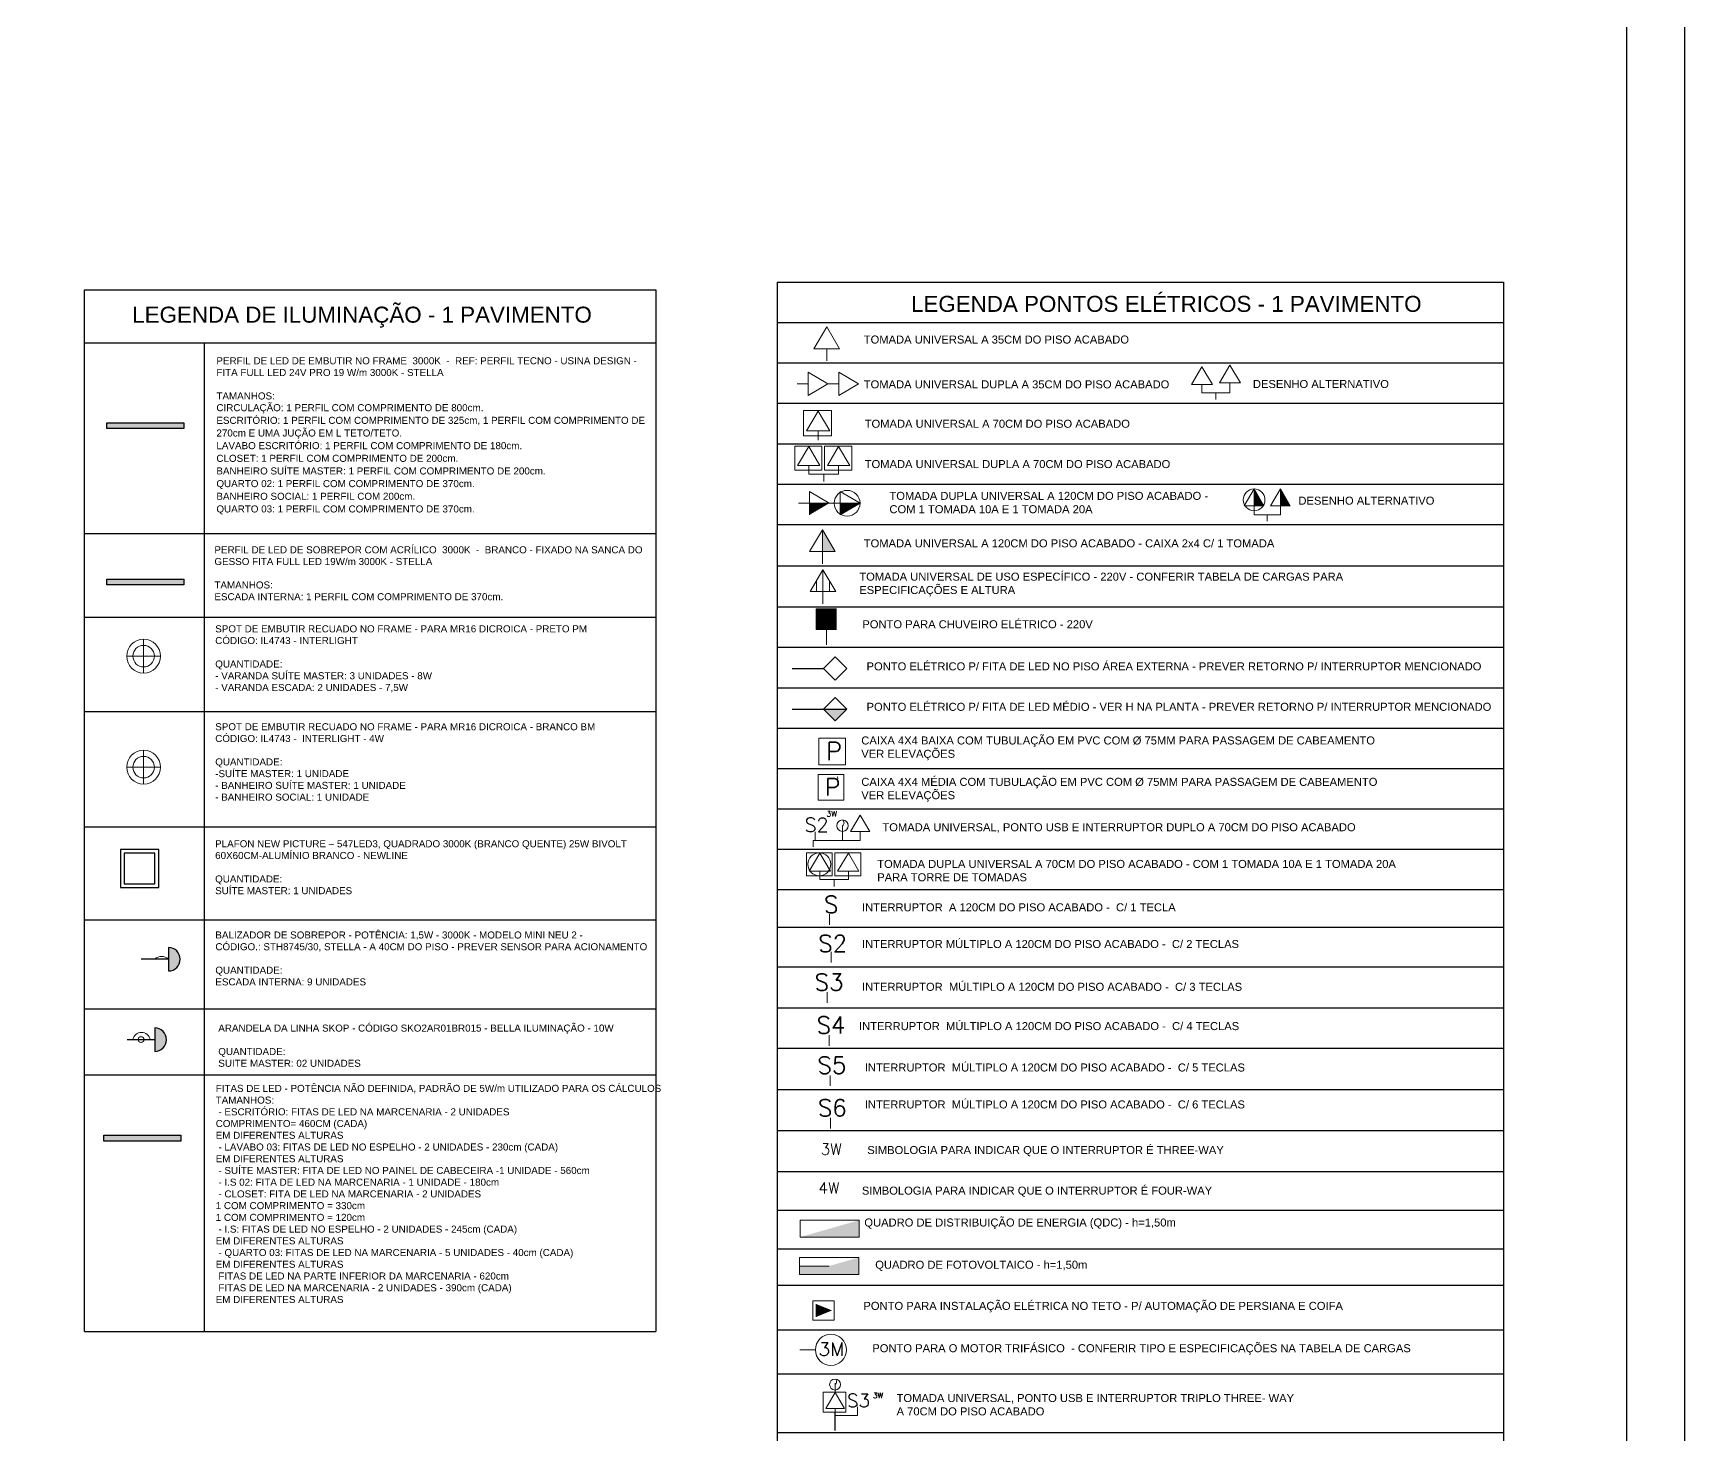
# Model space of a CAD drawing. Header units: millimetres. Extents: x 20625 to 81245, y 3427 to 18613.
# Drawn here: x 69130 to 70539, y 15731 to 16927 of the extents above; entities that cross this region are included whole.
import ezdxf

# ---------------------------------------------------------------- set-up
doc = ezdxf.new("R2010")
doc.units = ezdxf.units.MM
doc.linetypes.add('ACAD_ISO02W100', pattern=[15, 12, -3])
for name, color, linetype in [('1-ARQ-DEMOLIR', 12, 'Continuous'), ('3-ESPEC', 14, 'Continuous'), ('ARQ-1-TEXTO-02', 2, 'Continuous'), ('ARQ-4-TXT-02', 1, 'Continuous'), ('P02', 2, 'Continuous')]:
    doc.layers.add(name, color=color, linetype=linetype)
for name, color, linetype, lineweight in [('EJEL05130C', 130, 'Continuous', 30), ('EJEL0580C', 80, 'Continuous', 9), ('EJEL25170T', 170, 'ACAD_ISO02W100', 25), ('EJEL3040C', 40, 'Continuous', 9), ('EJELFORMATO', 170, 'Continuous', 25)]:
    doc.layers.add(name, color=color, linetype=linetype, lineweight=lineweight)
doc.styles.add('RSA', font='arial.ttf')
doc.styles.add('SR60', font='simplex', dxfattribs={"height": 0.15})
doc.styles.add('SR80', font='SIMPLEX', dxfattribs={"height": 0.1})
doc.styles.get("Standard").update_dxf_attribs({"font": 'arial.ttf'})

# ---------------------------------------------------------------- blocks, each defined once
blk = doc.blocks.new('A$C358D43A7')
at = {"layer": 'EJEL0580C'}
for p, q in [((0, 0), (-15.9, 0)), ((0, 0), (0, 16.9)), ((0, 16.9), (0, -16.9)), ((0, 16.9), (28.7, 0)), ((28.7, 0), (0, -16.9))]:
    blk.add_line(p, q, dxfattribs=at)
blk = doc.blocks.new('2 tugs baixas')
at = {"layer": 'EJEL0580C'}
for p, q in [((186286.4, 52580.3), (186277, 52580.3)), ((186286.4, 52580.3), (186286.4, 52590.3)), ((186286.4, 52590.3), (186286.4, 52570.3)), ((186286.4, 52590.3), (186303.3, 52580.3)), ((186303.3, 52580.3), (186286.4, 52570.3)), ((186312.6, 52580.3), (186303.3, 52580.3)), ((186312.6, 52590.3), (186312.6, 52570.3)), ((186312.6, 52590.3), (186329.5, 52580.3)), ((186329.5, 52580.3), (186312.6, 52570.3))]:
    blk.add_line(p, q, dxfattribs=at)
blk = doc.blocks.new('70cc')
at = {"layer": 'EJEL0580C'}
for p, q in [((186995.2, 52157.6), (187005.2, 52174.5)), ((187005.2, 52174.5), (187015.1, 52157.6)), ((186995.2, 52157.6), (187015.1, 52157.6)), ((187000.2, 52157.6), (187009.8, 52157.6)), ((187005.2, 52157.6), (187005.2, 52149.8))]:
    blk.add_line(p, q, dxfattribs=at)
blk.add_lwpolyline([(186992.6, 52153.5), (186992.6, 52174.9), (187016.7, 52174.9), (187016.7, 52153.5)], close=True, dxfattribs=at)
blk = doc.blocks.new('70cmmmm')
at = {"layer": 'EJEL0580C'}
for p, q in [((186068.3, 52284.6), (186068.3, 52264.7)), ((186068.3, 52284.6), (186085.2, 52274.7)), ((186068.3, 52279.6), (186068.3, 52270)), ((186060.5, 52274.7), (186060.5, 52248)), ((186068.3, 52274.7), (186060.5, 52274.7)), ((186085.2, 52274.7), (186068.3, 52264.7)), ((186060.5, 52261.3), (186054, 52261.3)), ((186060.5, 52248), (186060.5, 52261.3)), ((186068.3, 52248), (186060.5, 52248)), ((186068.3, 52258), (186068.3, 52238.1)), ((186068.3, 52258), (186085.2, 52248)), ((186068.3, 52253), (186068.3, 52243.4)), ((186085.2, 52248), (186068.3, 52238.1))]:
    blk.add_line(p, q, dxfattribs=at)
for points in [[(186064.2, 52287.2), (186085.6, 52287.2), (186085.6, 52263.1), (186064.2, 52263.1)], [(186064.2, 52260.6), (186085.6, 52260.6), (186085.6, 52236.4), (186064.2, 52236.4)]]:
    blk.add_lwpolyline(points, close=True, dxfattribs=at)
blk = doc.blocks.new('tomada de secção dupla baixa')
at = {"layer": 'EJEL0580C'}
for p, q in [((187307.2, 48210.5), (187317.1, 48227.4)), ((187317.1, 48227.4), (187327.1, 48210.5)), ((187333.8, 48212.1), (187343.8, 48229)), ((187343.8, 48229), (187353.7, 48212.1)), ((187307.2, 48210.5), (187327.1, 48210.5)), ((187317.1, 48210.5), (187317.1, 48202.7)), ((187343.8, 48212.1), (187333.8, 48212.1)), ((187333.8, 48212.1), (187353.7, 48212.1)), ((187343.8, 48212.1), (187343.8, 48202.7)), ((187317.1, 48202.7), (187343.8, 48202.7)), ((187343.8, 48202.7), (187330.5, 48202.7)), ((187330.5, 48202.7), (187330.5, 48196.3))]:
    blk.add_line(p, q, dxfattribs=at)
blk = doc.blocks.new('duas emoilhadas')
at = {"layer": 'EJEL0580C'}
h = blk.add_hatch(color=256, dxfattribs=at)
h.dxf.hatch_style = 1
h.paths.add_polyline_path([(185341, 52808.3), (185351, 52808.3), (185341, 52825.2)])
h = blk.add_hatch(color=256, dxfattribs=at)
h.dxf.hatch_style = 1
h.paths.add_polyline_path([(185341, 52782.1), (185351, 52782.1), (185341, 52799)])
for p, q in [((185331, 52808.3), (185341, 52825.2)), ((185341, 52825.2), (185351, 52808.3)), ((185341, 52808.3), (185341, 52825.2)), ((185341, 52808.3), (185331, 52808.3)), ((185331, 52808.3), (185351, 52808.3)), ((185341, 52808.3), (185341, 52799)), ((185331, 52782.1), (185341, 52799)), ((185341, 52782.1), (185341, 52799)), ((185341, 52782.1), (185331, 52782.1)), ((185331, 52782.1), (185351, 52782.1)), ((185341, 52782.1), (185341, 52772.7))]:
    blk.add_line(p, q, dxfattribs=at)
blk.add_circle((185341, 52814.2), 11, dxfattribs=at)
blk = doc.blocks.new('A$C30B02EAA')
at = {"layer": 'EJEL0580C'}
h = blk.add_hatch(color=256, dxfattribs=at)
h.dxf.hatch_style = 1
h.paths.add_polyline_path([(0, 0), (0, -16.9), (28.7, 0)])
for p, q in [((0, 0), (-15.9, 0)), ((0, 0), (0, 16.9)), ((0, 16.9), (0, -16.9)), ((0, 16.9), (28.7, 0)), ((28.7, 0), (0, -16.9)), ((0, 0), (28.7, 0))]:
    blk.add_line(p, q, dxfattribs=at)
blk = doc.blocks.new('A$C1FA829F1')
at = {"layer": 'EJEL0580C'}
for p, q in [((0, 0), (-15.9, 0)), ((0, 0), (0, 16.9)), ((0, 16.9), (0, -16.9)), ((0, 16.9), (28.7, 0)), ((0, 8.5), (14.3, 8.5)), ((28.7, 0), (0, -16.9)), ((0, 0), (28.7, 0)), ((0, -8.5), (14.3, -8.5))]:
    blk.add_line(p, q, dxfattribs=at)
blk = doc.blocks.new('A$C0AE3526C')
at = {"layer": 'EJEL0580C'}
h = blk.add_hatch(color=256, dxfattribs=at)
h.dxf.hatch_style = 1
h.paths.add_polyline_path([(47.6, 15.9), (15.9, 15.9), (15.9, -15.9), (47.6, -15.9)])
h = blk.add_hatch(color=256, dxfattribs=at)
h.dxf.hatch_style = 1
h.paths.add_polyline_path([(47.6, -15.9), (47.6, 0), (15.9, 0), (15.9, -15.9)])
for p, q in [((-7.9, 0), (47.6, 0)), ((0, 0), (47.6, 0)), ((15.9, 15.9), (47.6, 15.9)), ((15.9, -15.9), (15.9, 15.9)), ((15.9, -15.9), (15.9, 15.9)), ((47.6, -15.9), (47.6, 15.9)), ((47.6, -15.9), (47.6, 15.9))]:
    blk.add_line(p, q, dxfattribs=at)
blk = doc.blocks.new('A$C4247474B')
at = {"layer": 'EJEL0580C'}
for p, q in [((0, 0), (31.7, 0)), ((0, 0), (0, -31.7)), ((31.7, 0), (31.7, -31.7)), ((0, -31.7), (31.7, -31.7))]:
    blk.add_line(p, q, dxfattribs=at)
at = {"layer": 'EJEL0580C', "style": 'SR80'}
blk.add_text('P', height=21.2, rotation=270, dxfattribs=at).set_placement((5.5, -8.3))
blk = doc.blocks.new('caixa alta')
at = {"layer": 'EJEL0580C'}
blk.add_arc((203472.7, 35116.8), 5.64, 344.7678, 31.771, dxfattribs=at)
at = {"layer": 'EJEL0580C', "xscale": 1.154827054658877, "yscale": 1.154827054658877, "zscale": 1.154827054658877, "rotation": 90}
blk.add_blockref('A$C4247474B', (203450.4, 35086.2), dxfattribs=at)
blk = doc.blocks.new('A$C3D7A1D48')
at = {"layer": 'EJEL0580C'}
blk.add_line((6.6, 0), (-6.6, 0), dxfattribs=at)
at = {"layer": 'EJEL0580C', "style": 'SR80'}
blk.add_text('S2', height=21.16, rotation=270, dxfattribs=at).set_placement((6.6, 16.1))
blk = doc.blocks.new('70cm')
at = {"layer": 'EJEL0580C'}
for p, q in [((186068.3, 52284.6), (186068.3, 52264.7)), ((186068.3, 52284.6), (186085.2, 52274.7)), ((186060.5, 52274.7), (186060.5, 52248)), ((186068.3, 52274.7), (186060.5, 52274.7)), ((186068.3, 52279.6), (186068.3, 52270)), ((186085.2, 52274.7), (186068.3, 52264.7)), ((186060.5, 52261.3), (186054, 52261.3)), ((186060.5, 52248), (186060.5, 52261.3)), ((186068.3, 52258), (186068.3, 52238.1)), ((186068.3, 52258), (186085.2, 52248)), ((186068.3, 52248), (186060.5, 52248)), ((186068.3, 52253), (186068.3, 52243.4)), ((186085.2, 52248), (186068.3, 52238.1))]:
    blk.add_line(p, q, dxfattribs=at)
for points in [[(186064.2, 52287.2), (186085.6, 52287.2), (186085.6, 52263.1), (186064.2, 52263.1)], [(186064.2, 52260.6), (186085.6, 52260.6), (186085.6, 52236.4), (186064.2, 52236.4)]]:
    blk.add_lwpolyline(points, close=True, dxfattribs=at)
blk = doc.blocks.new('A$C15267267')
at = {"layer": 'EJEL0580C'}
for p, q in [((-37, -21.2), (-37, 0)), ((37, 0), (-37, 0)), ((37, -21.2), (37, 0)), ((37, -21.2), (-37, -21.2))]:
    blk.add_line(p, q, dxfattribs=at)
blk.add_solid([(37, 0), (37, -21.2), (-37, -21.2)], dxfattribs=at)
blk = doc.blocks.new('quadro de fotovoltaico')
at = {"layer": 'EJEL0580C'}
for p, q in [((186126.1, 52426.8), (186126.1, 52412.4)), ((186126.1, 52426.8), (186176.5, 52426.8)), ((186176.5, 52426.8), (186176.5, 52412.4)), ((186126.1, 52412.4), (186176.5, 52412.4)), ((186151.3, 52419.6), (186176.5, 52419.6))]:
    blk.add_line(p, q, dxfattribs=at)
for points in [[(186126.1, 52412.4), (186126.1, 52426.8), (186176.5, 52426.8)], [(186176.5, 52426.8), (186176.5, 52419.6), (186151.3, 52419.6)]]:
    blk.add_solid(points, dxfattribs=at)
blk = doc.blocks.new('A$C38DD1369')
at = {"layer": 'EJEL0580C'}
blk.add_line((156, 0), (0, 0), dxfattribs=at)
blk.add_circle((313, 0), 156, dxfattribs=at)
blk.add_circle((313, 0), 156, dxfattribs=at)
at = {"layer": 'EJEL0580C', "style": 'SR80'}
blk.add_text('3M', height=135.4, dxfattribs=at).set_placement((189, -61))
blk = doc.blocks.new('20 e 10 A')
at = {"layer": 'EJEL0580C'}
h = blk.add_hatch(color=256, dxfattribs=at)
h.dxf.hatch_style = 1
h.paths.add_polyline_path([(185079.6, 47101.4), (185089.6, 47101.4), (185079.6, 47118.3)])
h = blk.add_hatch(color=256, dxfattribs=at)
h.dxf.hatch_style = 1
h.paths.add_polyline_path([(185106.2, 47101.4), (185116.2, 47101.4), (185106.2, 47118.3)])
for p, q in [((185069.6, 47101.4), (185079.6, 47118.3)), ((185079.6, 47118.3), (185089.6, 47101.4)), ((185079.6, 47101.4), (185079.6, 47118.3)), ((185096.3, 47101.4), (185106.2, 47118.3)), ((185106.2, 47118.3), (185116.2, 47101.4)), ((185106.2, 47101.4), (185106.2, 47118.3)), ((185079.6, 47101.4), (185069.6, 47101.4)), ((185069.6, 47101.4), (185089.6, 47101.4)), ((185079.6, 47101.4), (185079.6, 47092.1)), ((185079.6, 47092.1), (185106.2, 47092.1)), ((185106.2, 47092.1), (185092.9, 47092.1)), ((185092.9, 47092.1), (185092.9, 47085.6)), ((185106.2, 47101.4), (185096.3, 47101.4)), ((185096.3, 47101.4), (185116.2, 47101.4)), ((185106.2, 47101.4), (185106.2, 47092.1))]:
    blk.add_line(p, q, dxfattribs=at)
blk.add_circle((185079.6, 47107.3), 11, dxfattribs=at)
blk = doc.blocks.new('20 10 Aa')
at = {"layer": 'EJEL0580C'}
blk.add_blockref('20 e 10 A', (0, 0), dxfattribs=at)
blk = doc.blocks.new('70cm usb')
at = {"layer": '3-ESPEC', "color": 72}
blk.add_line((202956.5, 59832.7), (202956.5, 59812.8), dxfattribs=at)
at = {"layer": 'EJEL0580C'}
for p, q in [((202956.5, 59816.7), (202932.3, 59816.7)), ((202932.3, 59807.4), (202932.3, 59816.7)), ((202956.5, 59816.7), (202956.5, 59827.7)), ((202956.5, 59808.9), (202956.5, 59816.7)), ((202966.5, 59808.9), (202946.5, 59808.9)), ((202956.5, 59792), (202946.5, 59808.9)), ((202961.5, 59808.9), (202951.9, 59808.9)), ((202966.5, 59808.9), (202956.5, 59792)), ((202956.5, 59781.8), (202956.5, 59791.6))]:
    blk.add_line(p, q, dxfattribs=at)
blk.add_lwpolyline([(202969.1, 59813), (202969.1, 59791.6), (202944.9, 59791.6), (202944.9, 59813)], close=True, dxfattribs=at)
blk.add_circle((202956.5, 59783.3), 5.89, dxfattribs=at)
blk.add_arc((202958.4, 59780.4), 3.51, 122.8959, 237.1041, dxfattribs=at)
for s, height, style, p in [('S3', 14.39, 'SR80', (202943.7, 59807.7)), ('3W', 5.75, 'SR60', (202915.8, 59798)), ('3W', 5.75, 'SR60', (202915.9, 59798))]:
    blk.add_text(s, height=height, rotation=180, dxfattribs=dict(at, style=style)).set_placement(p)
blk = doc.blocks.new('A$Ce9d9931e')
at = {"layer": 'EJEL0580C', "lineweight": -3, "ltscale": 0.2}
for points in [[(0, 0), (25.2, 0), (25.2, 25.2), (0, 25.2)], [(2.5, 2.5), (22.7, 2.5), (22.7, 22.7), (2.5, 22.7)]]:
    blk.add_lwpolyline(points, close=True, dxfattribs=at)
blk = doc.blocks.new('UIHUIH')
at = {"layer": 'EJEL3040C', "xscale": 17.01641263631295, "yscale": 17.01641263631295, "zscale": 17.01641263631295}
blk.add_blockref('A$Ce9d9931e', (-214, -214), dxfattribs=at)
blk = doc.blocks.new('YTFTYF')
at = {"layer": 'EJEL0580C'}
for radius in [5.5, 3.5]:
    blk.add_circle((0, 0), radius, dxfattribs=at)
blk = doc.blocks.new('guygyug')
at = {"layer": 'EJEL0580C'}
for p, q in [((0, -189), (0, 189)), ((189, 0), (-189, 0))]:
    blk.add_line(p, q, dxfattribs=at)
at = {"layer": 'EJEL3040C', "xscale": 34.45206340576645, "yscale": 34.45206340576645, "zscale": 34.45206340576645}
blk.add_blockref('YTFTYF', (0, 0), dxfattribs=at)
blk = doc.blocks.new('iluminação 1° pavimento')
h = blk.add_hatch(color=50)
h.dxf.hatch_style = 1
h.paths.add_polyline_path([(48129.2, 15218.6), (48063.5, 15218.6), (48063.5, 15213.6), (48129.2, 15213.6)])
at = {"layer": '1-ARQ-DEMOLIR', "true_color": 0xd63dce, "transparency": 33554559}
h = blk.add_hatch(color=213, dxfattribs=at)
h.dxf.hatch_style = 1
h.paths.add_polyline_path([(48129.2, 15351.9), (48063.5, 15351.9), (48063.5, 15346.9), (48129.2, 15346.9)])
at = {"layer": '1-ARQ-DEMOLIR', "true_color": 0x4d759d}
h = blk.add_hatch(color=155, dxfattribs=at)
h.dxf.hatch_style = 1
h.paths.add_polyline_path([(48116.2, 14904.4, -1), (48116.2, 14884.4)])
at = {"layer": '1-ARQ-DEMOLIR', "true_color": 0xf26722, "transparency": 33554559}
h = blk.add_hatch(color=30, dxfattribs=at)
h.dxf.hatch_style = 1
h.paths.add_polyline_path([(48104.5, 14835.8, -1), (48104.5, 14815.8)])
at = {"layer": 'ARQ-4-TXT-02'}
h = blk.add_hatch(color=256, dxfattribs=at)
h.dxf.hatch_style = 1
h.paths.add_polyline_path([(48126.8, 14744.3), (48061, 14744.3), (48061, 14739.4), (48126.8, 14739.4)])
at = {"layer": 'EJEL0580C'}
h = blk.add_hatch(color=256, dxfattribs=at)
h.dxf.hatch_style = 1
h.paths.add_polyline_path([(48116.2, 14884.4, 1), (48116.2, 14904.4)])
h = blk.add_hatch(color=256, dxfattribs=at)
h.dxf.hatch_style = 1
h.paths.add_polyline_path([(48116.2, 14884.4, 1), (48116.2, 14904.4)])
h = blk.add_hatch(color=256, dxfattribs=at)
h.dxf.hatch_style = 1
h.paths.add_polyline_path([(48104.5, 14835.8, -1), (48104.5, 14815.8)])
at = {"color": 50, "elevation": 836659.2}
blk.add_lwpolyline([(48063.5, 15218.6), (48129.2, 15218.6), (48129.2, 15213.6), (48063.5, 15213.6)], close=True, dxfattribs=at)
at = {"layer": '1-ARQ-DEMOLIR', "color": 155, "true_color": 0x4d759d}
for p, q in [((48116.2, 14894.4, 836659.2), (48092.8, 14894.4, 836659.2)), ((48116.2, 14904.4, 836659.2), (48116.2, 14884.4, 836659.2))]:
    blk.add_line(p, q, dxfattribs=at)
at = {"layer": '1-ARQ-DEMOLIR', "color": 30, "true_color": 0xf26722, "transparency": 33554559}
for p, q in [((48104.5, 14835.8, 836659.2), (48104.5, 14815.8, 836659.2)), ((48104.5, 14825.8, 836659.2), (48081.1, 14825.8, 836659.2))]:
    blk.add_line(p, q, dxfattribs=at)
at = {"layer": '1-ARQ-DEMOLIR', "color": 213, "true_color": 0xd63dce, "transparency": 33554559, "elevation": 836659.2}
blk.add_lwpolyline([(48063.5, 15351.9), (48129.2, 15351.9), (48129.2, 15346.9), (48063.5, 15346.9)], close=True, dxfattribs=at)
at = {"layer": '1-ARQ-DEMOLIR', "color": 155, "true_color": 0x4d759d}
blk.add_arc((48116.2, 14894.4, 836659.2), 9.98, 270, 90, dxfattribs=at)
at = {"layer": '1-ARQ-DEMOLIR', "color": 30, "true_color": 0xf26722, "transparency": 33554559}
blk.add_arc((48104.5, 14825.8, 836659.2), 9.98, 270, 90, dxfattribs=at)
at = {"layer": 'ARQ-1-TEXTO-02'}
for p, q in [((48044.6, 15465.3, 836659.2), (48532, 15465.3, 836659.2)), ((48044.6, 15420.1, 836659.2), (48044.6, 15465.3, 836659.2)), ((48532, 15465.3, 836659.2), (48532, 15420.1, 836659.2)), ((48044.6, 14576.8, 836659.2), (48044.6, 15420.1, 836659.2)), ((48044.6, 15420.1, 836659.2), (48532, 15420.1, 836659.2)), ((48146.7, 15420.1, 836659.2), (48146.7, 14576.8, 836659.2)), ((48532, 15420.1, 836659.2), (48532, 14576.8, 836659.2)), ((48044.6, 15257.6, 836659.2), (48532, 15257.6, 836659.2)), ((48044.6, 15186.2, 836659.2), (48532, 15186.2, 836659.2)), ((48044.6, 15105.8, 836659.2), (48532, 15105.8, 836659.2)), ((48044.6, 15007.2, 836659.2), (48532, 15007.2, 836659.2)), ((48044.6, 14928.1, 836659.2), (48532, 14928.1, 836659.2)), ((48044.6, 14852, 836659.2), (48532, 14852, 836659.2)), ((48044.6, 14795.9, 836659.2), (48532, 14795.9, 836659.2)), ((48044.6, 14795.9, 836659.2), (48532, 14795.9, 836659.2)), ((48044.6, 14576.8, 836659.2), (48532, 14576.8, 836659.2))]:
    blk.add_line(p, q, dxfattribs=at)
at = {"layer": 'ARQ-4-TXT-02', "elevation": 836659.2}
blk.add_lwpolyline([(48061, 14744.3), (48126.8, 14744.3), (48126.8, 14739.4), (48061, 14739.4)], close=True, dxfattribs=at)
at = {"layer": 'EJEL0580C'}
for p, q in [((48116.2, 14894.4, 836659.2), (48092.8, 14894.4, 836659.2)), ((48116.2, 14894.4, 836659.2), (48092.8, 14894.4, 836659.2)), ((48116.2, 14884.4, 836659.2), (48116.2, 14904.4, 836659.2)), ((48116.2, 14884.4, 836659.2), (48116.2, 14904.4, 836659.2)), ((48104.5, 14835.8, 836659.2), (48104.5, 14815.8, 836659.2)), ((48104.5, 14825.8, 836659.2), (48081.1, 14825.8, 836659.2))]:
    blk.add_line(p, q, dxfattribs=at)
blk.add_circle((48092.8, 14825.9, 836659.2), 2.46, dxfattribs=at)
for centre, radius, start, end in [((48110.4, 14888.5, 836659.2), 8.35, 45.5217, 134.4783), ((48116.2, 14894.4, 836659.2), 9.98, 270, 90), ((48116.2, 14894.4, 836659.2), 9.98, 270, 90), ((48104.5, 14825.8, 836659.2), 9.98, 270, 90), ((48093.2, 14824.4, 836659.2), 7.61, 10.4053, 169.5947)]:
    blk.add_arc(centre, radius, start, end, dxfattribs=at)
at = {"layer": 'EJEL3040C', "xscale": 0.0760503925194413, "yscale": 0.0760503925194413, "zscale": 0.0760503925194413}
for name, p in [('guygyug', (48095, 15152.9, 836659.2)), ('guygyug', (48095, 15058.2, 836659.2)), ('UIHUIH', (48091.6, 14971.8, 836659.2))]:
    blk.add_blockref(name, p, dxfattribs=at)
at = {"layer": 'ARQ-4-TXT-02', "style": 'RSA'}
blk.add_text('LEGENDA DE ILUMINAÇÃO - 1 PAVIMENTO', height=13.65, dxfattribs=at).set_placement((48085.3, 15437.3, 836659.2))
at = {"layer": 'ARQ-4-TXT-02', "char_height": 6, "attachment_point": 1, "style": 'RSA'}
for s, insert, width in [('PERFIL DE LED DE EMBUTIR NO FRAME  3000K  -  REF: PERFIL TECNO - USINA DESIGN - FITA FULL LED 24V PRO 19 W/m 3000K - STELLA\\P \\PTAMANHOS:\\P\\pxa0.66667,sm1.0792;CIRCULAÇÃO: 1 PERFIL COM COMPRIMENTO DE 800cm.^JESCRITÓRIO: 1 PERFIL COM COMPRIMENTO DE 325cm, 1 PERFIL COM COMPRIMENTO DE  270cm E UMA JUÇÃO EM L TETO/TETO.^JLAVABO ESCRITÓRIO: 1 PERFIL COM COMPRIMENTO DE 180cm.^JCLOSET: 1 PERFIL COM COMPRIMENTO DE 200cm.^JBANHEIRO SUÍTE MASTER: 1 PERFIL COM COMPRIMENTO DE 200cm.^JQUARTO 02: 1 PERFIL COM COMPRIMENTO DE 370cm.^JBANHEIRO SOCIAL: 1 PERFIL COM 200cm.^JQUARTO 03: 1 PERFIL COM COMPRIMENTO DE 370cm.', (48157.1, 15407.8, 836659.2), 373.267), ('PERFIL DE LED DE SOBREPOR COM ACRÍLICO  3000K  -  BRANCO - FIXADO NA SANCA DO GESSO FITA FULL LED 19W/m 3000K - STELLA\\P \\PTAMANHOS:\\PESCADA INTERNA: 1 PERFIL COM COMPRIMENTO DE 370cm.', (48155.4, 15246.6, 836659.2), 365.688), ('\\pxt27;SPOT DE EMBUTIR RECUADO NO FRAME - PARA MR16 DICROICA - PRETO PM\\PCÓDIGO: IL4743 - INTERLIGHT\\P \\PQUANTIDADE:\\P- VARANDA SUÍTE MASTER: 3 UNIDADES - 8W\\P- VARANDA ESCADA: 2 UNIDADES - 7,5W', (48156.1, 15179.2, 836659.2), 365.688), ('\\pxt27;SPOT DE EMBUTIR RECUADO NO FRAME - PARA MR16 DICROICA - BRANCO BM\\PCÓDIGO: IL4743 -  INTERLIGHT - 4W \\P\\PQUANTIDADE:\\P-SUÍTE MASTER: 1 UNIDADE\\P- BANHEIRO SUÍTE MASTER: 1 UNIDADE\\P- BANHEIRO SOCIAL: 1 UNIDADE', (48156.1, 15095.7, 836659.2), 365.688), ('PLAFON NEW PICTURE – 547LED3, QUADRADO 3000K (BRANCO QUENTE) 25W BIVOLT 60X60CM-ALUMÍNIO BRANCO - NEWLINE\\P\\PQUANTIDADE:\\PSUÍTE MASTER: 1 UNIDADES ', (48156, 14995.9, 836659.2), 365.688), ('\\pxt27;ARANDELA DA LINHA SKOP - CÓDIGO SKO2AR01BR015 - BELLA ILUMINAÇÃO - 10W\\P\\PQUANTIDADE:\\P\\ptz;SUITE MASTER: 02 UNIDADES ', (48158.7, 14838.7, 836659.2), 365.688), ('FITAS DE LED - POTÊNCIA NÃO DEFINIDA, PADRÃO DE 5W/m UTILIZADO PARA OS CÁLCULOS\\P\\pxql;TAMANHOS:^J{\\C240;\\c2367469; - ESCRITÓRIO: }FITAS DE LED NA MARCENARIA - 2 UNIDADES \\PCOMPRIMENTO= 460CM (CADA) \\PEM DIFERENTES ALTURAS\\P - LAVABO 03: FITAS DE LED NO ESPELHO - 2 UNIDADES - 230cm (CADA) \\PEM DIFERENTES ALTURAS\\P - SUÍTE MASTER: FITA DE LED NO PAINEL DE CABECEIRA -1 UNIDADE - 560cm\\P - I.S 02: FITA DE LED NA MARCENARIA - 1 UNIDADE - 180cm\\P - CLOSET: FITA DE LED NA MARCENARIA - 2 UNIDADES\\P1 COM COMPRIMENTO = 330cm \\P1 COM COMPRIMENTO = 120cm\\P - I.S: FITAS DE LED NO ESPELHO - 2 UNIDADES - 245cm (CADA) \\PEM DIFERENTES ALTURAS\\P - QUARTO 03: FITAS DE LED NA MARCENARIA - 5 UNIDADES - 40cm (CADA) \\PEM DIFERENTES ALTURAS\\P\\pq*; FITAS DE LED NA PARTE INFERIOR DA MARCENARIA - 620cm\\P\\pql; FITAS DE LED NA MARCENARIA - 2 UNIDADES - 390cm (CADA) \\PEM DIFERENTES ALTURAS', (48156.5, 14787.3, 836659.2), 365.688)]:
    blk.add_mtext(s, dxfattribs=dict(at, insert=insert, width=width))
at = {"layer": 'ARQ-4-TXT-02', "insert": (48156.2, 14918.1, 836659.2), "char_height": 6, "attachment_point": 1, "style": 'RSA'}
blk.add_mtext_dynamic_manual_height_columns('BALIZADOR DE SOBREPOR - POTÊNCIA: 1,5W - 3000K - MODELO MINI NEU 2 -  ^JCÓDIGO.: STH8745/30, STELLA - A 40CM DO PISO - PREVER SENSOR PARA ACIONAMENTO\\P\\PQUANTIDADE: \\PESCADA INTERNA: 9 UNIDADES', width=435.335, gutter_width=37.5, heights=[69.8], dxfattribs=at)

msp = doc.modelspace()

# ---------------------------------------------------------------- hatches: boundary and pattern name
at = {"layer": 'EJEL05130C', "ltscale": 0.35}
h = msp.add_hatch(color=256, dxfattribs=at)
h.dxf.hatch_style = 1
h.paths.add_polyline_path([(69824.4, 16350.1), (69804.3, 16350.1), (69814.4, 16340.1)])
at = {"layer": 'EJEL0580C'}
h = msp.add_hatch(color=256, dxfattribs=at)
h.dxf.hatch_style = 1
h.paths.add_polyline_path([(69811.6, 15837.4), (69797.8, 15843), (69797.8, 15831.7)])

# ---------------------------------------------------------------- linework, layer by layer
at = {"layer": 'EJEL05130C', "ltscale": 0.35}
for p, q in [((69814.4, 16394.9), (69804.3, 16384.9)), ((69824.4, 16384.9), (69814.4, 16394.9)), ((69777.6, 16384.9), (69804.3, 16384.9)), ((69804.3, 16384.9), (69814.4, 16374.9)), ((69814.4, 16374.9), (69824.4, 16384.9)), ((69814.4, 16360.2), (69804.3, 16350.1)), ((69824.4, 16350.1), (69814.4, 16360.2)), ((69777.6, 16350.1), (69824.4, 16350.1)), ((69804.3, 16350.1), (69814.4, 16340.1)), ((69814.4, 16340.1), (69824.4, 16350.1))]:
    msp.add_line(p, q, dxfattribs=at)
at = {"layer": 'EJEL0580C'}
for p, q in [((69827.4, 16245.9), (69835.7, 16259.9)), ((69835.7, 16259.9), (69844, 16245.9)), ((69820.6, 16238.1), (69820.6, 16250.8)), ((69835.7, 16245.9), (69827.4, 16245.9)), ((69827.4, 16245.9), (69844, 16245.9)), ((69835.7, 16245.9), (69835.7, 16238.1)), ((69795.6, 16238.1), (69835.7, 16238.1)), ((69795.6, 16238.1), (69795.6, 16232.8)), ((69835.7, 16238.1), (69824.6, 16238.1)), ((69809.5, 16175.3), (69809.5, 16166.2)), ((69807.6, 16108.9), (69807.6, 16099.8)), ((69809.2, 16072.2), (69809.2, 16063.2)), ((69810, 16037.9), (69810, 16028.9)), ((69810.4, 16001.6), (69810.4, 15992.6))]:
    msp.add_line(p, q, dxfattribs=at)
msp.add_lwpolyline([(69795.4, 15845.5), (69813.6, 15845.5), (69813.6, 15829.2), (69795.4, 15829.2)], close=True, dxfattribs=at)
for centre, radius in [((69820.6, 16250.8), 4.89), ((69800.8, 16217.9), 9.74)]:
    msp.add_circle(centre, radius, dxfattribs=at)
msp.add_arc((69819, 16253.2), 2.91, 302.8959, 57.1041, dxfattribs=at)
at = {"layer": 'EJELFORMATO', "color": 7, "elevation": 836659.2}
msp.add_lwpolyline([(64594.1, 14407.8), (70539.1, 14407.8), (70539.1, 18612.8), (64594.1, 18612.8)], close=True, dxfattribs=at)
at = {"layer": 'EJELFORMATO', "elevation": 836659.2}
msp.add_lwpolyline([(70489.1, 14457.8), (64719.1, 14457.8), (64719.1, 18562.8), (70489.1, 18562.8)], close=True, dxfattribs=at)
at = {"layer": 'P02'}
for p, q in [((69764.8, 16714.3), (70384.3, 16714.3)), ((69764.8, 16714.3), (69764.8, 15783.4)), ((70384.3, 16714.3), (70384.3, 15783.4)), ((69764.8, 16679.9), (70384.3, 16679.9)), ((69764.8, 16645.4), (70384.3, 16645.4)), ((69764.8, 16611), (70384.3, 16611)), ((69764.8, 16576.5), (70384.3, 16576.5)), ((69764.8, 16542), (70384.3, 16542)), ((69764.8, 16507.6), (70384.3, 16507.6)), ((69764.8, 16472.5), (70384.3, 16472.5)), ((69764.8, 16437.4), (70384.3, 16437.4)), ((69764.8, 16403), (70384.3, 16403)), ((69764.8, 16368.5), (70384.3, 16368.5)), ((69764.8, 16334.1), (70384.3, 16334.1)), ((69764.8, 16299.6), (70384.3, 16299.6)), ((69764.8, 16265.2), (70384.3, 16265.2)), ((69764.8, 16230.7), (70384.3, 16230.7)), ((69764.8, 16196.3), (70384.3, 16196.3)), ((69764.8, 16164.4), (70384.3, 16164.4)), ((69764.8, 16130.5), (70384.3, 16130.5)), ((69764.8, 16095.5), (70384.3, 16095.5)), ((69764.8, 16061), (70384.3, 16061)), ((69764.8, 16025.9), (70384.3, 16025.9)), ((69764.8, 15990.9), (70384.3, 15990.9)), ((69764.8, 15955.8), (70384.3, 15955.8)), ((69764.8, 15922.8), (70384.3, 15922.8)), ((69764.8, 15889.8), (70384.3, 15889.8)), ((69764.8, 15858.9), (70384.3, 15858.9)), ((69764.8, 15820.9), (70384.3, 15820.9)), ((69764.8, 15783.4), (70384.3, 15783.4)), ((69764.8, 15783.4), (69764.8, 15195)), ((70384.3, 15783.4), (70384.3, 15195)), ((69764.8, 15733.2), (70384.3, 15733.2))]:
    msp.add_line(p, q, dxfattribs=at)

# ---------------------------------------------------------------- block references
at = {"layer": 'EJEL05130C'}
msp.add_blockref('iluminação 1° pavimento', (21129.5, 1242.5, -836659.2), dxfattribs=at)
at = {"layer": 'EJEL05130C', "xscale": 0.084985, "yscale": 0.084985, "zscale": 0.084985}
msp.add_blockref('A$C38DD1369', (69784.1, 15803.8), dxfattribs=at)
at = {"layer": 'EJEL0580C'}
for name, p, xscale, yscale, zscale, rotation in [('A$C358D43A7', (69807.1, 16657.6), 0.645886, 0.645886, 0.645886, 90), ('A$C30B02EAA', (69803.4, 16484.5), 0.645886, 0.645886, 0.645886, 90), ('A$C1FA829F1', (69803.9, 16450.4), 0.645886, 0.645886, 0.645886, 89.99999999999999), ('A$C0AE3526C', (69806.8, 16409.5), 0.5505983722176891, 0.5505983722176891, 0.5505983722176891, 90), ('A$C4247474B', (69800.5, 16302.8), 0.7182304445582308, 0.7182304445582308, 0.7182304445582308, 90), ('A$C3D7A1D48', (69797.3, 16241.9), 0.5638057505823025, 0.5638057505823025, 0.5638057505823025, 90), ('70cm', (117469.1, -153458.8), 0.9118731658723735, 0.9118731658723735, 0.9118731658723735, 89.99999999999999), ('A$C3D7A1D48', (69810.8, 16138.6), 0.67988, 0.67988, 0.67988, 90)]:
    msp.add_blockref(name, p, dxfattribs=dict(at, xscale=xscale, yscale=yscale, zscale=zscale, rotation=rotation))
for name, p, xscale, yscale, zscale in [('tomada de secção dupla baixa', (-97948.6, -26631.3), 0.8972786859280049, 0.8972786859280049, 0.8972786859280049), ('20 10 Aa', (-85776.3, -23163.9), 0.8425991832101614, 0.8425991832101614, 0.8425991832101614), ('caixa alta', (-51958.7, -4725.3), 0.5984678048524226, 0.5984678048524226, 0.5984678048524226), ('A$C15267267', (69809.5, 15914.3), 0.67988, 0.67988, 0.67988)]:
    msp.add_blockref(name, p, dxfattribs=dict(at, xscale=xscale, yscale=yscale, zscale=zscale))
at = {"layer": 'EJEL0580C', "rotation": 359.999999999684}
msp.add_blockref('70cc', (-117205.4, -35570.1), dxfattribs=at)
at = {"layer": 'EJEL25170T', "color": 240, "true_color": 0xed1f24}
msp.add_blockref('2 tugs baixas', (-116495.2, -35952.7), dxfattribs=at)
for name, p, xscale, yscale, zscale, rotation in [('70cmmmm', (119791.3, -161412), 0.9564767812532686, 0.9564767812532686, 0.9564767812532686, 90), ('70cm usb', (231245.6, 63325.8), 0.7953988143290375, 0.7953988143290375, 0.7953988143290375, 180)]:
    msp.add_blockref(name, p, dxfattribs=dict(at, xscale=xscale, yscale=yscale, zscale=zscale, rotation=rotation))
for name, p, rotation in [('duas emoilhadas', (17010.3, 201866.8), 270), ('quadro de fotovoltaico', (255960.5, 68294.9), 180)]:
    msp.add_blockref(name, p, dxfattribs=dict(at, rotation=rotation))

# ---------------------------------------------------------------- texts
at = {"layer": 'ARQ-4-TXT-02', "style": 'RSA'}
msp.add_text('LEGENDA PONTOS ELÉTRICOS - 1 PAVIMENTO', height=13.65, dxfattribs=at).set_placement((69879, 16689))
at = {"layer": 'ARQ-4-TXT-02', "char_height": 6.825, "style": 'RSA'}
for s, width, heights, insert, attachment_point in [('TOMADA UNIVERSAL A 35CM DO PISO ACABADO', 405.089, [35.2], (69838.7, 16668.8), 1), ('TOMADA UNIVERSAL DUPLA A 35CM DO PISO ACABADO', 426.314, [35.2], (69838.7, 16630.6), 1), ('DESENHO ALTERNATIVO', 426.314, [35.2], (70170.6, 16630.9), 1), ('TOMADA UNIVERSAL A 70CM DO PISO ACABADO ', 405.089, [35.2], (69839.5, 16597), 1), ('TOMADA UNIVERSAL DUPLA A 70CM DO PISO ACABADO ', 405.089, [35.2], (69839.5, 16562.6), 1), ('TOMADA DUPLA UNIVERSAL A 120CM DO PISO ACABADO - COM 1 TOMADA 10A E 1 TOMADA 20A ', 286.506, [35.2], (69860.6, 16535.5), 1), ('DESENHO ALTERNATIVO', 426.314, [35.2], (70209.4, 16531.4), 1), ('TOMADA UNIVERSAL A 120CM DO PISO ACABADO - CAIXA 2x4 C/ 1 TOMADA', 474.968, [35.2], (69838.7, 16495), 1), ('TOMADA UNIVERSAL DE USO ESPECÍFICO - 220V - CONFERIR TABELA DE CARGAS PARA ESPECIFICAÇÕES E ALTURA', 474.968, [35.2], (69834.9, 16466.6), 1), ('PONTO PARA CHUVEIRO ELÉTRICO - 220V', 405.089, [35.2], (69837.5, 16426), 1), ('PONTO ELÉTRICO P/ FITA DE LED NO PISO ÁREA EXTERNA - PREVER RETORNO P/ INTERRUPTOR MENCIONADO', 554.136, [35.2], (69841.1, 16390.1), 1), ('PONTO ELÉTRICO P/ FITA DE LED MÉDIO - VER H NA PLANTA - PREVER RETORNO P/ INTERRUPTOR MENCIONADO', 554.136, [35.2], (69841.1, 16355.6), 1), ('CAIXA 4X4 BAIXA COM TUBULAÇÃO EM PVC COM %%C 75MM PARA PASSAGEM DE CABEAMENTO\\PVER ELEVAÇÕES', 616.095, [35.2], (69836.6, 16326.9), 1), ('CAIXA 4X4 MÉDIA COM TUBULAÇÃO EM PVC COM %%C 75MM PARA PASSAGEM DE CABEAMENTO\\PVER ELEVAÇÕES', 616.095, [35.2], (69836.6, 16291.6), 1), ('TOMADA UNIVERSAL, PONTO USB E INTERRUPTOR DUPLO A 70CM DO PISO ACABADO ', 405.089, [35.2], (69854.6, 16252.9), 1), ('TOMADA DUPLA UNIVERSAL A 70CM DO PISO ACABADO - COM 1 TOMADA 10A E 1 TOMADA 20A \\PPARA TORRE DE TOMADAS', 474.968, [35.2], (69850.2, 16221.6), 1), ('INTERRUPTOR  A 120CM DO PISO ACABADO -  C/ 1 TECLA', 529.766, [35.2], (69837.2, 16184.6), 1), ('INTERRUPTOR MÚLTIPLO A 120CM DO PISO ACABADO -  C/ 2 TECLAS', 529.766, [35.2], (69837.2, 16153.3), 1), ('INTERRUPTOR  MÚLTIPLO A 120CM DO PISO ACABADO -  C/ 3 TECLAS', 529.766, [35.2], (69837.2, 16116.8), 1), ('INTERRUPTOR  MÚLTIPLO A 120CM DO PISO ACABADO -  C/ 4 TECLAS', 529.766, [35.2], (69834.7, 16083.3), 1), ('INTERRUPTOR  MÚLTIPLO A 120CM DO PISO ACABADO -  C/ 5 TECLAS', 529.766, [35.2], (69839.6, 16048), 1), ('INTERRUPTOR  MÚLTIPLO A 120CM DO PISO ACABADO -  C/ 6 TECLAS', 529.766, [35.2], (69839.6, 16016.5), 1), ('QUADRO DE DISTRIBUIÇÃO DE ENERGIA (QDC) - h=1,50m', 554.136, [35.2], (69839.2, 15915.8), 1), ('QUADRO DE FOTOVOLTAICO - h=1,50m', 554.136, [35.2], (69848.5, 15879.8), 1), ('PONTO PARA INSTALAÇÃO ELÉTRICA NO TETO - P/ AUTOMAÇÃO DE PERSIANA E COIFA', 432.338, [35.2], (69838.4, 15844.7), 1), ('\\pxt48;PONTO PARA O MOTOR TRIFÁSICO  - CONFERIR TIPO E ESPECIFICAÇÕES NA TABELA DE CARGAS', 554.136, [35.2], (69846, 15808.6), 1), ('TOMADA UNIVERSAL, PONTO USB E INTERRUPTOR TRIPLO THREE- WAY A 70CM DO PISO ACABADO ', 342.914, [70.2], (69866.7, 15747.8), 7)]:
    msp.add_mtext_dynamic_manual_height_columns(s, width=width, gutter_width=37.5, heights=heights, dxfattribs=dict(at, insert=insert, attachment_point=attachment_point))
at = {"layer": 'EJEL0580C'}
for s, height, style, p in [('3W', 4.77, 'SR60', (69806.9, 16258.5)), ('S', 14.4, 'SR80', (69804.8, 16176.5)), ('S3', 14.39, 'SR80', (69796.8, 16110.2)), ('S4', 14.39, 'SR80', (69798.4, 16073.6)), ('S5', 14.39, 'SR80', (69799.2, 16039.3)), ('S6', 14.39, 'SR80', (69799.6, 16003)), ('3W', 9.61, 'SR60', (69801.9, 15970.1)), ('4W', 9.61, 'SR60', (69800, 15937))]:
    msp.add_text(s, height=height, dxfattribs=dict(at, style=style)).set_placement(p)
at = {"layer": 'EJEL25170T', "color": 240, "true_color": 0xed1f24, "char_height": 6.825, "width": 330.268, "attachment_point": 1}
for s, insert in [('SIMBOLOGIA PARA INDICAR QUE O INTERRUPTOR É THREE-WAY', (69841.7, 15977.6)), ('SIMBOLOGIA PARA INDICAR QUE O INTERRUPTOR É FOUR-WAY', (69837.1, 15943))]:
    msp.add_mtext(s, dxfattribs=dict(at, insert=insert))

doc.saveas('drawing.dxf')
